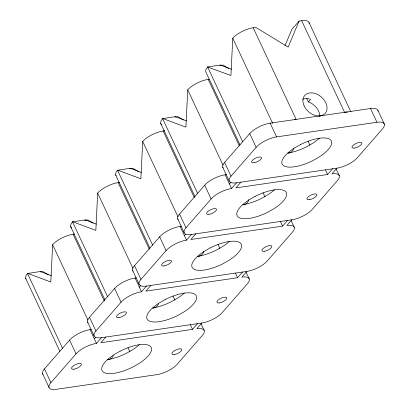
<?xml version="1.0" encoding="UTF-8"?>
<svg xmlns="http://www.w3.org/2000/svg" width="410" height="410" viewBox="0 0 410 410"><rect width="100%" height="100%" fill="white"/><g stroke="black" fill="none" stroke-linecap="round" stroke-linejoin="round"><path stroke-width="0.61" d="M285.042 45.628L291.853 29.346L299.069 21.079L301.663 20.7A16.297 5.945 -25.1 0 1 309.171 23.334M299.069 21.079L288.163 47.135L255.804 27.393L253.206 27.772A16.297 5.945 -25.1 0 0 232.762 38.222L230.927 75.522L207.639 67.025A16.297 5.945 -25.1 0 0 205.774 71.842L239.993 144.894M26.04 279A16.297 5.945 -25.1 0 1 27.516 273.506L40.185 271.533L51.47 275.74M74.64 234.023L73.088 234.253A16.297 5.945 -25.1 0 0 52.644 244.703L50.804 282.003L27.639 273.362M71.704 227.934A16.297 5.945 -25.1 0 1 72.544 221.887L85.218 219.914L96.504 224.121M119.674 182.404L118.116 182.629A16.297 5.945 -25.1 0 0 97.672 193.079L95.837 230.384L72.667 221.743M116.102 175.762A16.297 5.945 -25.1 0 1 117.578 170.268L130.247 168.29L141.532 172.502M164.702 130.785L163.144 131.01A16.297 5.945 -25.1 0 0 142.706 141.46L140.866 178.765L117.701 170.124M161.765 124.691A16.297 5.945 -25.1 0 1 162.606 118.644L175.275 116.671L186.565 120.883M209.213 79.238L208.177 79.391A16.297 5.945 -25.1 0 0 187.734 89.841L185.899 127.146L162.729 118.505M85.218 219.914L84.844 220.339L87.873 219.898L93.326 223.224M130.247 168.29L129.873 168.72L132.901 168.279L138.36 171.605M174.906 117.101L175.275 116.671M219.934 65.477L220.308 65.052L231.594 69.259M42.994 374.397A16.297 5.945 -25.1 0 1 44.47 368.897L69.592 340.095A16.297 5.945 -25.1 0 1 90.036 329.645L91.302 329.461M88.022 322.772A16.297 5.945 -25.1 0 1 89.498 317.279L114.626 288.476A16.297 5.945 -25.1 0 1 135.069 278.026L136.335 277.842M133.05 271.154A16.297 5.945 -25.1 0 1 134.526 265.659L159.654 236.852A16.297 5.945 -25.1 0 1 180.098 226.402L181.363 226.217M178.083 219.534A16.297 5.945 -25.1 0 1 179.559 214.04L204.687 185.233A16.297 5.945 -25.1 0 1 225.131 174.783L226.397 174.599M223.112 167.915A16.297 5.945 -25.1 0 1 224.588 162.416L249.716 133.614A16.297 5.945 -25.1 0 1 270.159 123.164L370.532 108.517A16.297 5.945 -25.1 0 1 378.04 111.151M201.822 323.034L196.846 328.738A16.297 5.945 -25.1 0 1 202.361 335.395L177.238 364.203A16.297 5.945 -25.1 0 1 156.794 374.653L56.421 389.3A16.297 5.945 -25.1 0 1 50.901 382.638L76.029 353.835A16.297 5.945 -25.1 0 1 96.473 343.385L101.449 337.681L201.822 323.034A16.297 5.945 -25.1 0 0 222.266 312.584L247.394 283.776A16.297 5.945 -25.1 0 0 241.879 277.114L246.856 271.41A16.297 5.945 -25.1 0 0 267.294 260.96L292.422 232.157A16.297 5.945 -25.1 0 0 286.908 225.495L291.884 219.791A16.297 5.945 -25.1 0 0 312.328 209.341L337.456 180.538A16.297 5.945 -25.1 0 0 331.941 173.876L336.912 168.172A16.297 5.945 -25.1 0 0 357.356 157.722L382.484 128.919A16.297 5.945 -25.1 0 0 376.969 122.257L370.532 108.517M101.449 337.681A16.297 5.945 -25.1 0 1 95.935 331.019L121.063 302.216A16.297 5.945 -25.1 0 1 141.506 291.766L146.483 286.062L246.856 271.41M146.483 286.062A16.297 5.945 -25.1 0 1 140.963 279.4L166.091 250.597A16.297 5.945 -25.1 0 1 186.535 240.147L191.511 234.443L291.884 219.791M191.511 234.443A16.297 5.945 -25.1 0 1 185.996 227.781L211.124 198.973A16.297 5.945 -25.1 0 1 231.568 188.523L236.539 182.819L336.912 168.172M236.539 182.819A16.297 5.945 -25.1 0 1 231.025 176.162L256.153 147.354A16.297 5.945 -25.1 0 1 276.596 136.904L376.969 122.257M94.331 338.803L95.571 337.379M139.359 287.184L140.604 285.76M184.387 235.565L185.633 234.141M229.421 183.946L231.081 182.045M306.731 98.533L308.346 101.982L310.585 99.415C308.053 98.303 305.117 98.267 302.549 99.281M105.775 337.051L100.798 342.755L192.521 329.368L197.497 323.664M150.808 285.432L145.832 291.136L237.549 277.749L242.525 272.045M195.836 233.808L190.86 239.512L282.582 226.125L287.559 220.421M240.87 182.189L235.893 187.893L327.611 174.506L332.587 168.802M207.762 66.881L220.308 65.052M220.539 65.39L222.963 65.036L228.964 68.701M175.511 117.009L177.935 116.655L183.388 119.986M308.346 101.982L308.53 101.952A13.581 9.743 41.1 0 1 319.841 116.455M40.421 271.871L42.84 271.517L48.298 274.849M377.912 110.362L384.344 124.102M309.043 22.545L350.863 111.827M301.663 20.7L344.574 112.304A16.297 5.945 -25.1 0 1 347.68 112.104M336.097 168.848L339.316 175.721M325.468 169.924L327.611 174.506M308.094 141.189L309.996 145.248M253.206 27.772L296.117 119.377A16.297 5.945 -25.1 0 0 294.359 119.694M232.762 38.222L272.686 123.446M270.159 123.164L276.596 136.904M291.069 220.472L294.288 227.34M249.716 133.614L256.153 147.354M280.435 221.549L282.582 226.125M207.639 67.025L242.674 141.819M263.061 192.808L264.962 196.867M208.177 79.391L239.138 145.483M224.588 162.416L231.025 176.162M187.734 89.841L223.04 165.209M222.727 167.234L229.164 180.974M225.131 174.783L231.568 188.523M246.036 272.091L249.254 278.959M204.687 185.233L211.124 198.973M235.407 273.168L237.549 277.749M162.606 118.644L197.64 193.438M218.033 244.432L219.934 248.486M160.746 123.461L194.965 196.513M163.144 131.01L194.381 197.687M179.559 214.04L185.996 227.781M142.706 141.46L178.012 216.834M177.699 218.858L184.136 232.598M180.098 226.402L186.535 240.147M201.008 323.71L204.226 330.583M159.654 236.852L166.091 250.597M190.373 324.787L192.521 329.368M117.578 170.268L152.612 245.057M172.999 296.051L174.901 300.11M115.712 175.08L149.937 248.132M118.116 182.629L149.348 249.306M134.526 265.659L140.963 279.4M97.672 193.079L132.978 268.453M132.666 270.477L139.103 284.217M135.069 278.026L141.506 291.766M114.626 288.476L121.063 302.216M72.544 221.887L107.579 296.676M127.971 347.67L129.873 351.729M70.684 226.704L104.904 299.756M73.088 234.253L104.319 300.925M89.498 317.279L95.935 331.019M52.644 244.703L87.95 320.072M87.637 322.096L94.074 335.836M90.036 329.645L96.473 343.385M69.592 340.095L76.029 353.835M27.516 273.506L62.551 348.295M25.656 278.323L59.875 351.375M44.47 368.897L50.901 382.638M42.604 373.715L49.041 387.455M293.924 148.015A13.581 9.743 41.1 0 1 290.121 152.684M289.639 152.904A13.581 9.743 41.1 0 1 288.604 153.258M319.457 138.17A27.162 9.912 -25.1 0 1 312.835 143.192L306.818 146.647A27.162 9.912 -25.1 0 1 287.882 153.058M248.89 199.634A13.581 9.743 41.1 0 1 245.093 204.308M244.611 204.523A13.581 9.743 41.1 0 1 243.576 204.877M274.428 189.789A27.162 9.912 -25.1 0 1 267.802 194.811L261.79 198.271A27.162 9.912 -25.1 0 1 242.848 204.677M203.862 251.253A13.581 9.743 41.1 0 1 198.542 256.496M229.4 241.408A27.162 9.912 -25.1 0 1 222.773 246.436L216.757 249.89A27.162 9.912 -25.1 0 1 197.82 256.296M113.462 355.496A13.581 9.743 41.1 0 1 107.938 359.867M139.338 344.646A27.162 9.912 -25.1 0 1 132.712 349.674L126.695 353.128A27.162 9.912 -25.1 0 1 107.758 359.539M158.491 303.877A13.581 9.743 41.1 0 1 152.971 308.248M184.367 293.027A27.162 9.912 -25.1 0 1 177.74 298.055L171.728 301.509A27.162 9.912 -25.1 0 1 152.786 307.915M300.253 144.689L294.242 148.143A27.162 9.912 -25.1 0 0 283.72 165.773A27.162 9.912 -25.1 0 0 313.255 160.387L319.272 156.933A27.162 9.912 -25.1 0 0 329.794 139.303A27.162 9.912 -25.1 0 0 300.253 144.689M255.225 196.308L249.208 199.762A27.162 9.912 -25.1 0 0 238.687 217.392A27.162 9.912 -25.1 0 0 268.227 212.011L274.239 208.552A27.162 9.912 -25.1 0 0 284.76 190.922A27.162 9.912 -25.1 0 0 255.225 196.308M210.192 247.927L204.18 251.381A27.162 9.912 -25.1 0 0 193.658 269.011A27.162 9.912 -25.1 0 0 223.194 263.63L229.21 260.176A27.162 9.912 -25.1 0 0 239.732 242.546A27.162 9.912 -25.1 0 0 210.192 247.927M165.163 299.546L159.152 303.005A27.162 9.912 -25.1 0 0 148.625 320.635A27.162 9.912 -25.1 0 0 178.165 315.249L184.177 311.795A27.162 9.912 -25.1 0 0 194.704 294.165A27.162 9.912 -25.1 0 0 165.163 299.546M120.135 351.17L114.118 354.624A27.162 9.912 -25.1 0 0 103.597 372.254A27.162 9.912 -25.1 0 0 133.132 366.868L139.149 363.414A27.162 9.912 -25.1 0 0 149.671 345.784A27.162 9.912 -25.1 0 0 120.135 351.17M304.169 105.97A13.581 9.743 41.1 0 0 325.038 113.514A13.581 9.743 41.1 0 0 315.746 93.685A13.581 9.743 41.1 0 0 304.169 105.97M254.082 162.714A5.432 1.983 -25.1 0 0 261.559 157.891A5.432 1.983 -25.1 0 0 254.067 158.983A5.432 1.983 -25.1 0 0 254.082 162.714M354.455 148.066A5.432 1.983 -25.1 0 0 361.933 143.239A5.432 1.983 -25.1 0 0 354.44 144.335A5.432 1.983 -25.1 0 0 354.455 148.066M209.049 214.333A5.432 1.983 -25.1 0 0 216.531 209.51A5.432 1.983 -25.1 0 0 209.033 210.602A5.432 1.983 -25.1 0 0 209.049 214.333M309.422 199.685A5.432 1.983 -25.1 0 0 316.904 194.863A5.432 1.983 -25.1 0 0 309.406 195.954A5.432 1.983 -25.1 0 0 309.422 199.685M164.02 265.957A5.432 1.983 -25.1 0 0 171.498 261.129A5.432 1.983 -25.1 0 0 164.005 262.226A5.432 1.983 -25.1 0 0 164.02 265.957M264.394 251.304A5.432 1.983 -25.1 0 0 271.871 246.482A5.432 1.983 -25.1 0 0 264.378 247.573A5.432 1.983 -25.1 0 0 264.394 251.304M174.332 354.547A5.432 1.983 -25.1 0 0 181.809 349.72A5.432 1.983 -25.1 0 0 174.317 350.816A5.432 1.983 -25.1 0 0 174.332 354.547M73.959 369.195A5.432 1.983 -25.1 0 0 81.436 364.372A5.432 1.983 -25.1 0 0 73.944 365.464A5.432 1.983 -25.1 0 0 73.959 369.195M118.987 317.576A5.432 1.983 -25.1 0 0 126.47 312.748A5.432 1.983 -25.1 0 0 118.977 313.845A5.432 1.983 -25.1 0 0 118.987 317.576M219.36 302.928A5.432 1.983 -25.1 0 0 226.843 298.101A5.432 1.983 -25.1 0 0 219.35 299.192A5.432 1.983 -25.1 0 0 219.36 302.928"/></g></svg>
